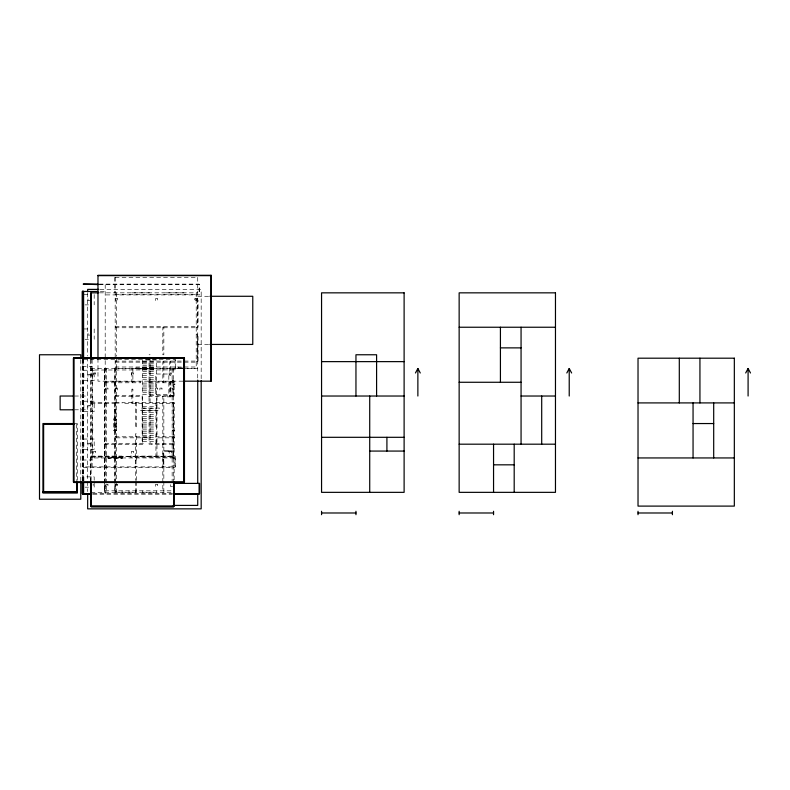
<?xml version="1.0" encoding="UTF-8"?>
<svg xmlns="http://www.w3.org/2000/svg" width="790" height="790" viewBox="0 0 790 790"><rect width="100%" height="100%" fill="white"/><g stroke="black" fill="none" stroke-linecap="round" stroke-linejoin="round"><path stroke-width="0.59" stroke-dasharray="3.95 2.96" d="M115.172 277.705L197.727 277.705M99.214 284.104L199.11 284.104L199.11 294.907M99.214 284.588L199.584 284.588L199.584 294.907L105.198 294.907M99.994 289.397L201.174 289.397L201.174 379.397M100.31 291.461L105.198 291.461M99.52 292.843L197.727 292.843M115.172 294.354L197.727 294.354M83.868 294.561L88.46 294.561M197.727 296.28L209.962 296.28M196.216 299.716L197.727 299.716M90.06 300.684L87.996 300.684L87.996 298.758M85.024 304.881L88.46 304.881M115.172 326.724L198.073 326.685M196.216 327.238L198.073 327.238L198.073 300.269L197.451 300.269L197.451 326.685M115.172 327.751L197.727 327.751M83.868 328.956L88.46 328.956M196.216 334.121L197.727 334.121M90.06 335.079L87.996 335.079L87.996 333.153M85.024 339.275L88.46 339.275M197.727 340.994L197.727 354.759M197.727 344.44L209.962 344.44M149.053 354.759L150.09 354.759M83.187 359.569L175.508 359.569L175.508 369.888L91.097 370.026M115.172 361.119L198.073 361.079L198.073 334.664L197.451 334.664L197.451 361.079M196.216 361.632L197.727 361.632M142.694 361.909L156.45 361.909M115.172 362.146L197.727 362.146M142.694 363.834L156.45 363.834M82.634 364.773L83.256 364.773L82.634 365.257M142.694 365.76L156.45 365.76M82.634 366.204L83.256 366.204L82.634 366.688M82.288 366.451L92.124 366.451M115.172 367.004L197.727 367.004M142.694 367.686L156.45 367.686M178.471 367.824L183.053 367.824M178.471 368.377L185.344 368.377M90.751 368.515L197.727 368.515M115.172 368.584L197.727 368.584M142.694 369.611L156.45 369.611M91.097 369.75L92.608 369.75M104.853 369.75L106.374 369.75M115.172 369.75L116.693 369.75M142.694 371.537L156.45 371.537M142.694 373.463L156.45 373.463M82.634 373.966L83.256 373.966L82.634 374.45M149.053 374.016L150.09 374.016M82.634 374.717L83.256 374.717L82.634 375.201M142.694 375.398L156.45 375.398M142.694 377.324L156.45 377.324M142.694 379.249L156.45 379.249M149.053 380.899L150.09 380.899M172.141 380.899L174.136 380.899L174.136 396.027L172.141 396.027M182.954 381.175L97.98 381.175L97.98 359.016M115.172 381.59L115.172 391.218M104.853 381.758L140.63 381.758L140.63 382.785L104.853 382.785M149.053 382.271L150.09 382.271M82.634 383.16L83.256 383.703L82.634 383.644M142.694 383.101L156.45 383.101M82.634 383.219L83.256 383.219M142.694 385.026L156.45 385.026M142.694 386.952L156.45 386.952M115.518 388.117L117.582 388.117L117.582 390.181L115.518 390.181M142.694 388.878L156.45 388.878M149.053 389.154L150.09 389.154M142.694 390.803L156.45 390.803M82.634 391.722L83.256 391.722L83.256 392.837L82.634 392.837M82.634 392.205L83.256 392.205M82.634 392.353L83.256 392.353M142.694 392.729L156.45 392.729M115.172 395.514L140.63 395.514L140.63 396.55L115.172 396.55M173.099 395.622L167.115 395.622L167.115 396.857L173.375 396.857L173.375 380.069L170.354 380.069L170.354 396.857M74.497 396.027L87.66 396.027M149.053 396.027L150.09 396.027M173.099 396.55L148.194 396.55L148.194 395.514L173.099 395.514L173.099 396.857M82.634 400.234L83.256 400.234L82.634 400.718M82.634 401.547L83.256 401.547L82.634 402.031M91.097 402.396L115.172 402.396M173.652 402.396L122.055 402.396L122.055 403.423L173.652 403.423M115.172 402.703L122.055 402.703M156.973 402.91L155.936 402.91L155.936 427.676L156.973 427.676M172.141 402.91L174.205 402.91M115.172 403.117L122.055 403.117M173.099 403.256L174.205 403.256M91.097 403.423L115.172 403.423M142.694 406.761L156.45 406.761M142.694 408.687L156.45 408.687M82.634 408.736L83.256 408.736L82.634 409.22M74.497 409.793L87.66 409.793M114.491 410.138L115.863 410.138M142.694 410.612L156.45 410.612M82.634 410.741L83.256 410.741L82.634 411.225M142.694 412.538L156.45 412.538M142.694 414.474L156.45 414.474M142.694 416.399L156.45 416.399M82.634 417.238L83.256 417.238L82.634 417.722M114.896 418.048L113.938 418.048L113.938 418.868L114.896 418.868M142.694 418.325L156.45 418.325M82.634 419.934L83.256 419.934L82.634 420.418M142.694 420.25L156.45 420.25M114.491 420.458L115.863 420.458M142.694 422.176L156.45 422.176M74.882 423.549L77.341 423.549L77.341 481.288M142.694 424.102L156.45 424.102M82.634 425.751L83.256 425.751L82.634 426.235M142.694 426.027L156.45 426.027M142.694 427.953L156.45 427.953M82.634 429.128L83.256 429.128L82.634 429.612M114.491 429.879L115.863 429.879M142.694 429.879L156.45 429.879M173.099 430.086L174.205 430.086M172.141 430.432L174.205 430.432M173.099 430.777L174.205 430.777M142.694 431.804L156.45 431.804M142.694 433.73L156.45 433.73M156.973 433.868L155.936 433.868L155.936 457.943M82.634 434.253L83.256 434.253L82.634 434.737M142.694 435.655L156.45 435.655M115.172 436.791L148.194 436.791L148.194 437.828L115.172 437.828M173.099 436.791L155.768 436.791L155.768 437.828L173.099 437.828M173.099 436.969L174.205 436.969M172.141 437.305L174.205 437.305M142.694 437.581L156.45 437.581M173.099 437.65L174.205 437.65M82.634 438.322L83.256 438.322L82.634 438.806M142.694 439.507L156.45 439.507M142.694 441.432L156.45 441.432M82.634 442.756L83.256 442.756L82.634 443.239M157.003 442.815L156.45 442.815L156.45 396.027L157.003 396.027L156.973 457.943M104.853 443.674L144.066 443.674L144.066 444.701L104.853 444.701M173.099 443.674L150.949 443.674L150.949 444.701L173.099 444.701M135.297 444.187L136.334 444.187M162.819 444.187L163.846 444.187M82.634 447.515L83.256 447.515L82.634 447.999M173.099 450.557L173.099 451.584M168.151 450.863L172.615 450.863M82.634 451.268L83.256 451.268L82.634 451.752M168.151 451.278L172.615 451.278M162.819 453.134L163.846 453.134M91.097 456.087L122.055 456.087L122.055 458.082M173.099 456.087L130.311 456.087L130.311 457.124L173.099 457.124M91.097 456.432L173.652 456.432M92.124 456.571L175.508 456.571L175.508 466.89L83.187 466.89M82.634 456.709L83.256 456.709L82.634 457.193M91.097 456.709L92.608 456.709M91.097 457.124L122.055 457.124M173.099 457.608L174.205 457.608M108.299 457.874L122.055 457.874M174.205 457.943L90.613 457.943L90.613 480.824M174.205 458.289L173.099 458.289L173.099 402.564L174.205 402.564L174.136 480.824M162.819 459.326L163.846 459.326M82.634 459.77L83.256 459.77L82.634 460.254M82.288 460.007L92.124 460.007M162.819 460.007L163.846 460.007M82.634 465.903L83.256 465.903L82.634 466.377M162.819 466.199L163.846 466.199M83.187 467.374L175.025 467.374L175.025 456.571M82.634 475.096L83.256 475.096L82.634 475.57M172.615 486.502L170.551 486.502L170.551 484.438M85.024 487.183L88.46 487.183M104.853 490.827L172.437 490.827M104.853 491.103L106.374 491.103M115.172 491.103L116.693 491.103M115.172 492.21L135.811 492.21M142.694 492.21L156.45 492.21M91.097 492.348L173.652 492.348M92.973 493.72L172.279 493.72M93.052 494.204L171.973 494.204M197.727 277.359L197.727 378.854M196.7 298.689L196.7 300.753M196.216 292.843L196.216 368.515M195.318 298.689L195.318 300.753M183.971 292.843L163.333 292.843M178.471 367.004L178.471 368.515M175.025 359.569L175.025 369.888M173.652 368.515L173.652 481.377M173.445 402.91L173.445 457.943M173.099 380.069L173.099 381.313L170.551 381.313L170.551 380.069M172.141 368.515L172.141 481.377M170.551 395.622L170.551 396.857M163.846 492.348L163.846 396.027L162.819 396.027L162.819 492.348M163.54 453.134L163.54 459.326M163.54 460.007L163.54 466.199M163.125 453.134L163.125 459.326M163.125 460.007L163.125 466.199M156.45 394.654L156.45 359.983L142.694 359.983L142.694 394.654L168.833 394.654L168.833 374.016L155.768 374.016L155.768 394.654M156.45 490.827L156.45 492.348M153.013 370.026L153.013 368.377L135.811 368.377L135.811 370.026M152.737 367.962L152.737 368.93M150.09 357.159L150.09 402.91L149.053 402.91L149.053 357.159M149.577 292.843L128.938 292.843M142.694 490.827L142.694 492.348M136.334 480.458L136.334 466.199L135.297 466.199L135.297 480.458M136.334 481.653L136.334 492.348M136.087 367.962L136.087 368.93M136.018 460.007L136.018 466.199M135.811 490.827L135.811 492.348M135.603 460.007L135.603 466.199M135.297 481.653L135.297 492.348M132.888 368.515L132.888 382.271L131.861 382.271L131.861 368.515M128.938 490.827L128.938 492.348M122.055 490.827L122.055 492.348M121.778 457.538L121.778 458.496M116.693 292.843L116.693 356.31M116.693 357.524L116.693 492.348M115.172 277.359L115.172 492.348M115.034 369.207L115.034 389.154M115.034 389.845L115.034 409.793M115.034 410.474L115.034 430.432M115.034 431.113L115.034 451.07M115.034 451.752L115.034 471.709M115.034 472.39L115.034 480.606M115.034 481.781L115.034 492.348M114.827 277.359L114.827 292.843M114.827 368.515L114.827 492.348M108.566 457.538L108.566 458.496M108.299 456.432L108.299 458.082M106.374 368.515L106.374 492.348M105.198 284.588L105.198 493.72M104.853 368.515L104.853 492.348M104.715 369.207L104.715 389.154M104.715 389.845L104.715 409.793M104.715 410.474L104.715 430.432M104.715 431.113L104.715 451.07M104.715 451.752L104.715 471.709M104.715 472.39L104.715 480.606M104.715 481.781L104.715 492.348M104.507 368.515L104.507 492.348M94.188 294.561L94.188 304.881M94.188 328.956L94.188 339.275M94.188 487.183L94.188 476.864L83.868 476.864L83.868 481.456M93.161 484.092L93.161 485.465M92.608 368.515L92.608 457.943M92.124 359.569L92.124 466.89M91.097 359.193L91.097 481.308M90.751 359.973L90.751 480.824M87.66 293.1L87.66 355.974M87.66 357.208L87.66 480.498M87.66 481.732L87.66 491.597M83.602 359.292L83.602 481.387M83.394 359.292L83.394 481.387M83.187 359.292L83.187 481.387M82.703 359.292L82.703 481.387M82.496 359.292L82.496 481.387M82.288 359.292L82.288 481.387M80.778 359.647L80.778 480.863M76.65 424.24L76.65 480.626M117.582 298.689L115.518 298.689L115.518 300.753L117.582 300.753L117.582 298.689M157.487 298.689L155.423 298.689L155.423 300.753L157.487 300.753L157.487 298.689M197.382 298.689L194.636 298.689L194.636 300.753L197.382 300.753L197.382 298.689M163.846 327.238L162.819 327.238L162.819 354.759L163.846 354.759L163.846 327.238M163.846 361.632L162.819 361.632L162.819 382.271L163.846 382.271L163.846 361.632M170.729 361.632L169.692 361.632L169.692 375.398L170.729 375.398L170.729 361.632M153.29 367.962L135.534 367.962L135.534 368.93L153.29 368.93L153.29 367.962M94.188 370.234L83.868 370.234L83.868 380.553L94.188 380.553L94.188 370.234M95.57 372.989L93.506 372.989L93.506 375.053L95.57 375.053L95.57 372.989M133.401 372.989L131.338 372.989L131.338 375.053L133.401 375.053L133.401 372.989M171.242 372.989L169.179 372.989L169.179 375.053L171.242 375.053L171.242 372.989M93.161 374.016L91.788 374.016L91.788 375.398L93.161 375.398L93.161 374.016M90.06 374.43L87.996 374.43L87.996 376.356L90.06 376.356L90.06 374.43M173.099 381.758L147.513 381.758L147.513 382.785L173.099 382.785L173.099 381.758M170.729 382.271L169.692 382.271L169.692 396.027L170.729 396.027L170.729 382.271M174.886 383.989L173.928 383.989L173.928 384.681L174.886 384.681L174.886 383.989M107.953 388.117L105.89 388.117L105.89 390.181L107.953 390.181L107.953 388.117M157.487 388.117L155.423 388.117L155.423 390.181L157.487 390.181L157.487 388.117M161.96 388.117L159.896 388.117L159.896 390.181L161.96 390.181L161.96 388.117M172.615 388.117L170.551 388.117L170.551 390.181L172.615 390.181L172.615 388.117M132.888 389.154L131.861 389.154L131.861 402.91L132.888 402.91L132.888 389.154M142.694 396.027L142.141 396.027L142.141 442.815L142.694 442.815L142.694 396.027M94.188 401.192L83.868 401.192L83.868 411.511L94.188 411.511L94.188 401.192M136.334 402.91L135.297 402.91L135.297 427.676L136.334 427.676L136.334 402.91M90.06 405.389L87.996 405.389L87.996 407.314L90.06 407.314L90.06 405.389M159.205 408.075L140.63 408.075L140.63 410.474L159.205 410.474L159.205 408.075M115.863 409.24L114.491 409.24L114.491 430.777L115.863 430.777L115.863 409.24M150.09 409.793L149.053 409.793L149.053 444.187L150.09 444.187L150.09 409.793M116.555 419.421L113.454 419.421L113.454 430.432L116.555 430.432L116.555 419.421M93.161 429.049L91.788 429.049L91.788 430.432L93.161 430.432L93.161 429.049M136.334 433.868L135.297 433.868L135.297 460.007L136.334 460.007L136.334 433.868M94.188 439.033L83.868 439.033L83.868 449.352L94.188 449.352L94.188 439.033M90.06 443.229L87.996 443.229L87.996 445.155L90.06 445.155L90.06 443.229M168.151 450.557L163.333 450.557L163.333 451.584L168.151 451.584L168.151 450.557M95.57 451.416L93.506 451.416L93.506 453.48L95.57 453.48L95.57 451.416M133.401 451.416L131.338 451.416L131.338 453.48L133.401 453.48L133.401 451.416M171.242 451.416L169.179 451.416L169.179 453.48L171.242 453.48L171.242 451.416M122.332 457.538L108.023 457.538L108.023 458.496L122.332 458.496L122.332 457.538M107.953 484.438L105.89 484.438L105.89 486.502L107.953 486.502L107.953 484.438M117.582 484.438L115.518 484.438L115.518 486.502L117.582 486.502L117.582 484.438M157.487 484.438L155.423 484.438L155.423 486.502L157.487 486.502L157.487 484.438"/><path stroke-width="1.19" d="M415.471 372.989L417.871 368.515L420.28 372.989M566.815 372.989L569.225 368.515L571.634 372.989M745.681 372.989L748.091 368.515L750.5 372.989M97.98 275.641L211.286 275.641M97.98 284.104L83.187 284.104L97.98 284.588M98.76 289.397L87.66 289.397L87.66 291.865M97.861 291.461L82.288 291.461L82.288 358.058M82.634 291.707L83.256 291.224L82.634 291.224L82.703 358.058M98.316 292.843L90.751 292.843L90.751 358.749M209.962 296.28L252.77 296.28L252.77 344.44L209.962 344.44M82.634 300.417L83.256 300.417L82.634 300.901M82.634 309.611L83.256 309.611L82.634 310.095M82.634 318.804L83.256 318.804L82.634 319.288M459.148 327.238L555.469 327.238M82.634 327.998L83.256 327.998L82.634 328.482M82.634 337.192L83.256 337.192L82.634 337.676M82.634 346.385L83.256 346.385L82.634 346.869M500.425 347.876L521.064 347.876M82.634 355.579L83.256 355.579L82.634 356.063M183.971 357.85L73.895 357.712L73.895 482.512L183.971 482.512L183.971 357.712M321.56 361.632L404.115 361.632M184.189 381.175L211.286 381.175L211.286 275.295L97.98 275.295L97.98 357.781M459.148 382.271L521.064 382.271M73.302 396.027L60.139 396.027L60.139 409.793L73.302 409.793M321.56 396.027L404.115 396.027M521.064 396.027L555.469 396.027M638.024 402.91L734.335 402.91M73.648 423.549L42.937 423.549L42.937 493.029L77.341 493.029L77.341 482.522M693.057 423.549L713.696 423.549M74.201 424.24L43.628 424.24L43.628 491.656M321.56 437.305L404.115 437.305M459.148 444.187L555.469 444.187M369.72 451.07L404.115 451.07M638.024 457.943L734.335 457.943M493.553 464.826L514.191 464.826M73.895 482.374L183.971 482.374M173.494 483.401L199.584 483.401L199.584 493.72L173.208 493.72M82.634 484.29L83.256 484.29L82.634 484.764M42.937 491.656L77.341 491.656M42.937 492.348L77.341 492.348M82.634 493.483L83.256 493.957L82.634 493.957L82.703 482.621M91.818 493.72L82.288 493.72L82.288 482.621M91.818 494.204L83.187 494.204L83.187 482.621M173.208 494.204L199.11 494.204L199.11 483.401M173.217 505.412L197.727 505.412L197.727 494.362M173.652 506.449L90.751 506.449L90.751 481.821M91.097 506.518L173.652 506.588M321.56 512.987L355.954 512.987M459.148 512.987L493.553 512.987M638.024 512.987L672.418 512.987M748.091 368.515L748.091 396.027M713.696 402.91L713.696 457.943M699.94 358.196L699.94 402.91M693.057 402.91L693.057 457.943M679.301 358.196L679.301 402.91M672.418 511.268L672.418 514.705M638.024 511.268L638.024 514.705M569.225 368.515L569.225 396.027M541.703 396.027L541.703 444.187M521.064 327.238L521.064 444.187M514.191 444.187L514.191 492.348M500.425 327.238L500.425 382.271M493.553 444.187L493.553 492.348M493.553 511.268L493.553 514.705M459.148 511.268L459.148 514.705M417.871 368.515L417.871 396.027M386.912 437.305L386.912 451.07M376.593 396.027L376.593 354.759L355.954 354.759L355.954 396.027M369.72 396.027L369.72 492.348M355.954 511.268L355.954 514.705M321.56 511.268L321.56 514.705M210.94 275.295L210.94 381.175M201.174 380.632L201.174 508.859L87.66 508.859L87.66 494.066M197.727 380.079L197.727 483.302M184.317 358.196L184.317 482.028M174.136 482.028L174.136 506.104L90.613 506.104L90.613 482.028M173.652 481.821L173.652 506.795L91.097 506.795L91.097 481.821M91.097 292.843L91.097 358.749M83.602 291.461L83.602 358.058M83.602 482.621L83.602 493.72M83.394 291.461L83.394 358.058M83.394 482.621L83.394 493.72M83.187 291.461L83.187 358.058M82.496 291.461L82.496 358.058M82.496 482.621L82.496 493.72M80.778 358.423L80.778 354.759L39.5 354.759L39.5 499.221L80.778 499.221L80.778 482.088M76.65 481.851L76.65 491.656M73.549 358.196L73.549 482.028M404.115 292.843L321.56 292.843L321.56 492.348L404.115 492.348L404.115 292.843M555.469 292.843L459.148 292.843L459.148 492.348L555.469 492.348L555.469 292.843M184.455 358.196L73.421 358.196L73.421 482.028L184.455 482.028L184.455 358.196M734.335 358.196L638.024 358.196L638.024 506.104L734.335 506.104L734.335 358.196"/></g></svg>
